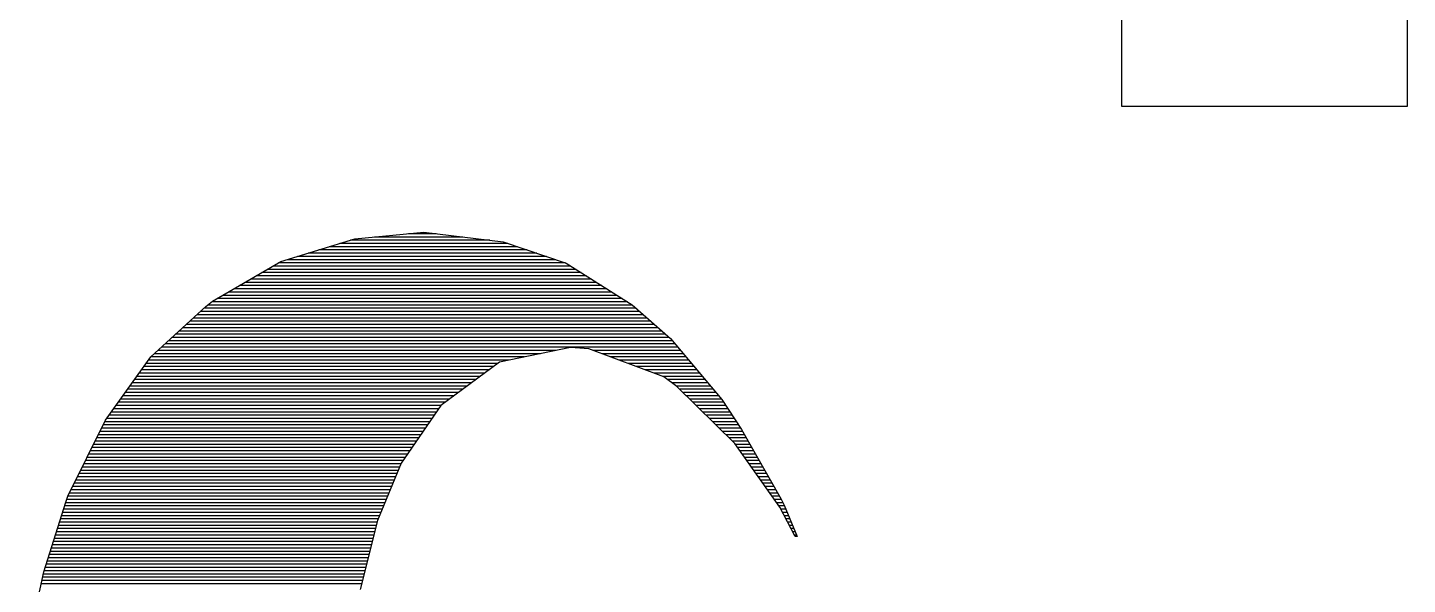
# Model space of a CAD drawing. Extents: x -25 to 108, y -8 to 51.
# Drawn here: x 68.11 to 77.28, y 23.83 to 27.53 of the extents above; entities that cross this region are included whole.
import ezdxf

# ---------------------------------------------------------------- set-up
doc = ezdxf.new("R2010")
doc.units = 0
doc.layers.add('BG_SILKBOTTOM20240221', color=40, linetype='CONTINUOUS')
doc.layers.add('PIN_BOTTOM', color=202, linetype='CONTINUOUS')

msp = doc.modelspace()

# ---------------------------------------------------------------- linework, layer by layer
at = {"layer": 'BG_SILKBOTTOM20240221'}
for points in [[(69.792342, 25.97658), (70.284848, 26.12771)], [(70.284848, 26.12771), (70.74281, 26.171652)], [(71.002652, 26.14041), (70.416166, 26.14041)], [(70.823836, 26.161746), (70.640956, 26.161746)], [(70.74281, 26.171652), (71.269098, 26.108152)], [(71.493126, 26.032714), (69.974714, 26.032714)], [(71.429372, 26.05405), (70.045072, 26.05405)], [(71.365618, 26.07564), (70.114922, 26.07564)], [(71.30161, 26.09723), (70.18528, 26.09723)], [(71.181468, 26.11882), (70.255638, 26.11882)], [(71.269098, 26.108152), (71.688706, 25.966674)], [(69.339206, 25.71369), (69.792342, 25.97658)], [(71.720202, 25.946354), (69.740272, 25.946354)], [(71.684896, 25.967944), (69.777356, 25.967944)], [(71.620634, 25.989534), (69.834506, 25.989534)], [(71.55688, 26.011124), (69.90461, 26.011124)], [(71.688706, 25.966674), (72.12711, 25.689306)], [(71.856346, 25.860248), (69.591936, 25.860248)], [(71.822818, 25.881838), (69.62902, 25.881838)], [(71.788528, 25.903428), (69.66585, 25.903428)], [(71.754492, 25.925018), (69.703442, 25.925018)], [(71.99249, 25.774142), (69.443346, 25.774142)], [(71.958962, 25.795732), (69.480684, 25.795732)], [(71.924672, 25.817322), (69.517514, 25.817322)], [(71.890636, 25.838658), (69.554598, 25.838658)], [(68.929504, 25.34285), (69.295264, 25.6794)], [(72.152764, 25.666446), (69.28104, 25.666446)], [(69.295264, 25.6794), (69.339206, 25.71369)], [(72.12838, 25.688036), (69.306186, 25.688036)], [(72.095106, 25.709626), (69.333872, 25.709626)], [(72.060816, 25.730962), (69.369178, 25.730962)], [(72.02678, 25.752552), (69.406262, 25.752552)], [(72.12711, 25.689306), (72.380602, 25.46477)], [(72.249792, 25.58034), (69.187314, 25.58034)], [(72.225916, 25.60193), (69.210682, 25.60193)], [(72.201532, 25.623266), (69.234304, 25.623266)], [(72.177148, 25.644856), (69.257418, 25.644856)], [(72.347328, 25.494234), (69.093842, 25.494234)], [(72.322944, 25.51557), (69.116956, 25.51557)], [(72.29856, 25.53716), (69.140578, 25.53716)], [(72.274176, 25.55875), (69.163946, 25.55875)], [(72.428608, 25.407874), (68.999862, 25.407874)], [(72.41032, 25.429464), (69.023484, 25.429464)], [(72.392032, 25.451054), (69.047106, 25.451054)], [(72.371712, 25.472644), (69.07022, 25.472644)], [(71.717916, 25.40635), (71.244714, 25.308814)], [(71.839836, 25.396698), (71.717916, 25.40635)], [(72.336914, 25.211278), (71.839836, 25.396698)], [(72.380602, 25.46477), (72.721978, 25.060402)], [(68.627498, 24.924004), (68.929504, 25.34285)], [(71.233538, 25.300178), (68.89877, 25.300178)], [(71.308214, 25.321768), (68.91401, 25.321768)], [(71.412608, 25.343358), (68.930012, 25.343358)], [(71.517002, 25.364948), (68.953126, 25.364948)], [(71.62165, 25.386538), (68.976748, 25.386538)], [(71.244714, 25.308814), (70.855078, 25.02154)], [(72.446642, 25.386538), (71.867522, 25.386538)], [(72.46493, 25.364948), (71.92518, 25.364948)], [(72.483218, 25.343358), (71.982838, 25.343358)], [(72.501506, 25.321768), (72.040496, 25.321768)], [(72.519286, 25.300178), (72.098154, 25.300178)], [(71.116444, 25.214072), (68.83654, 25.214072)], [(71.145654, 25.235662), (68.852034, 25.235662)], [(71.174864, 25.257252), (68.867274, 25.257252)], [(71.204074, 25.278842), (68.883276, 25.278842)], [(72.537574, 25.278842), (72.156066, 25.278842)], [(72.555862, 25.257252), (72.213724, 25.257252)], [(72.57415, 25.235662), (72.27189, 25.235662)], [(72.59193, 25.214072), (72.329548, 25.214072)], [(72.424544, 25.147778), (72.336914, 25.211278)], [(70.999858, 25.127966), (68.77431, 25.127966)], [(71.029068, 25.149556), (68.789804, 25.149556)], [(71.058278, 25.171146), (68.805552, 25.171146)], [(71.087488, 25.192482), (68.821046, 25.192482)], [(72.610218, 25.192482), (72.362822, 25.192482)], [(72.628506, 25.171146), (72.392794, 25.171146)], [(72.646794, 25.149556), (72.422512, 25.149556)], [(72.809354, 24.767794), (72.424544, 25.147778)], [(72.664828, 25.127966), (72.444864, 25.127966)], [(70.882764, 25.04186), (68.71208, 25.04186)], [(70.911974, 25.06345), (68.728082, 25.06345)], [(70.941184, 25.084786), (68.743322, 25.084786)], [(70.970394, 25.106376), (68.758816, 25.106376)], [(72.683116, 25.106376), (72.466962, 25.106376)], [(72.701404, 25.084786), (72.488298, 25.084786)], [(72.719692, 25.06345), (72.510396, 25.06345)], [(72.73417, 25.04186), (72.53224, 25.04186)], [(72.721978, 25.060402), (72.853296, 24.860504)], [(70.795642, 24.934164), (68.634864, 24.934164)], [(70.810374, 24.955754), (68.650358, 24.955754)], [(70.825106, 24.97709), (68.665852, 24.97709)], [(70.839584, 24.99868), (68.681346, 24.99868)], [(70.854316, 25.02027), (68.696586, 25.02027)], [(70.855078, 25.02154), (70.59168, 24.636222)], [(72.74814, 25.02027), (72.554338, 25.02027)], [(72.762364, 24.99868), (72.575674, 24.99868)], [(72.776588, 24.97709), (72.597772, 24.97709)], [(72.790812, 24.955754), (72.619616, 24.955754)], [(72.805036, 24.934164), (72.641206, 24.934164)], [(68.378832, 24.416766), (68.627498, 24.924004)], [(70.736714, 24.848058), (68.59016, 24.848058)], [(70.751446, 24.869394), (68.600828, 24.869394)], [(70.766178, 24.890984), (68.611242, 24.890984)], [(70.780656, 24.912574), (68.62191, 24.912574)], [(72.818752, 24.912574), (72.66305, 24.912574)], [(72.832976, 24.890984), (72.685148, 24.890984)], [(72.8472, 24.869394), (72.706738, 24.869394)], [(72.860154, 24.848058), (72.728582, 24.848058)], [(72.853296, 24.860504), (73.116694, 24.397208)], [(70.677786, 24.761698), (68.547996, 24.761698)], [(70.692518, 24.783288), (68.55841, 24.783288)], [(70.70725, 24.804878), (68.569078, 24.804878)], [(70.721728, 24.826468), (68.579746, 24.826468)], [(72.872346, 24.826468), (72.750426, 24.826468)], [(72.884538, 24.804878), (72.772016, 24.804878)], [(72.897238, 24.783288), (72.794114, 24.783288)], [(73.107042, 24.344122), (72.809354, 24.767794)], [(72.90943, 24.761698), (72.813926, 24.761698)], [(70.618858, 24.675592), (68.505578, 24.675592)], [(70.63359, 24.697182), (68.516246, 24.697182)], [(70.648322, 24.718772), (68.526914, 24.718772)], [(70.6628, 24.740362), (68.537328, 24.740362)], [(72.921622, 24.740362), (72.828912, 24.740362)], [(72.933814, 24.718772), (72.843898, 24.718772)], [(72.946006, 24.697182), (72.859392, 24.697182)], [(72.958198, 24.675592), (72.874378, 24.675592)], [(70.563994, 24.567896), (68.452746, 24.567896)], [(70.57263, 24.589486), (68.463414, 24.589486)], [(70.58152, 24.611076), (68.474082, 24.611076)], [(70.59041, 24.632666), (68.484496, 24.632666)], [(70.60438, 24.654002), (68.495164, 24.654002)], [(70.59168, 24.636222), (70.435724, 24.256238)], [(72.97039, 24.654002), (72.889618, 24.654002)], [(72.982582, 24.632666), (72.904604, 24.632666)], [(72.995282, 24.611076), (72.91959, 24.611076)], [(73.007474, 24.589486), (72.935084, 24.589486)], [(73.019666, 24.567896), (72.95007, 24.567896)], [(70.528434, 24.48179), (68.410582, 24.48179)], [(70.537324, 24.50338), (68.42125, 24.50338)], [(70.546214, 24.52497), (68.431664, 24.52497)], [(70.555104, 24.546306), (68.442332, 24.546306)], [(73.031858, 24.546306), (72.965056, 24.546306)], [(73.04405, 24.52497), (72.980042, 24.52497)], [(73.056242, 24.50338), (72.995282, 24.50338)], [(73.068434, 24.48179), (73.010522, 24.48179)], [(68.364354, 24.37765), (68.378832, 24.416766)], [(70.492874, 24.395684), (68.370704, 24.395684)], [(70.502018, 24.417274), (68.378832, 24.417274)], [(70.510908, 24.43861), (68.3895, 24.43861)], [(70.519798, 24.4602), (68.399914, 24.4602)], [(73.080626, 24.4602), (73.025762, 24.4602)], [(73.093072, 24.43861), (73.040748, 24.43861)], [(73.105264, 24.417274), (73.055734, 24.417274)], [(73.117456, 24.395684), (73.07072, 24.395684)], [(73.116694, 24.397208), (73.136252, 24.358346)], [(68.21805, 23.914862), (68.364354, 24.37765)], [(70.457568, 24.309578), (68.342256, 24.309578)], [(70.466458, 24.330914), (68.349114, 24.330914)], [(70.475602, 24.352504), (68.356226, 24.352504)], [(70.484492, 24.374094), (68.363084, 24.374094)], [(73.128124, 24.374094), (73.086214, 24.374094)], [(73.138284, 24.352504), (73.1012, 24.352504)], [(73.209404, 24.14905), (73.107042, 24.344122)], [(73.147682, 24.330914), (73.1139, 24.330914)], [(73.156572, 24.309578), (73.12533, 24.309578)], [(73.136252, 24.358346), (73.223882, 24.14905)], [(70.421754, 24.201882), (68.308474, 24.201882)], [(70.427596, 24.223218), (68.315078, 24.223218)], [(70.43293, 24.244808), (68.321936, 24.244808)], [(70.440042, 24.266398), (68.328794, 24.266398)], [(70.449186, 24.287988), (68.335906, 24.287988)], [(70.435724, 24.256238), (70.319138, 23.797768)], [(73.165462, 24.287988), (73.136506, 24.287988)], [(73.174352, 24.266398), (73.147936, 24.266398)], [(73.18375, 24.244808), (73.159366, 24.244808)], [(73.19264, 24.223218), (73.170288, 24.223218)], [(73.20153, 24.201882), (73.181718, 24.201882)], [(70.39991, 24.115522), (68.281296, 24.115522)], [(70.405498, 24.137112), (68.2879, 24.137112)], [(70.410832, 24.158702), (68.294758, 24.158702)], [(70.416674, 24.180292), (68.301616, 24.180292)], [(73.210674, 24.180292), (73.193148, 24.180292)], [(73.219564, 24.158702), (73.204578, 24.158702)], [(73.223882, 24.14905), (73.209404, 24.14905)], [(70.37832, 24.029416), (68.254118, 24.029416)], [(70.383654, 24.051006), (68.260722, 24.051006)], [(70.388988, 24.072596), (68.26758, 24.072596)], [(70.394576, 24.094186), (68.274438, 24.094186)], [(70.356476, 23.94331), (68.22694, 23.94331)], [(70.36181, 23.9649), (68.23329, 23.9649)], [(70.367398, 23.98649), (68.240402, 23.98649)], [(70.372732, 24.007826), (68.24726, 24.007826)], [(68.110608, 23.412958), (68.21805, 23.914862)], [(70.32879, 23.835614), (68.200778, 23.835614)], [(70.334378, 23.857204), (68.20535, 23.857204)], [(70.339712, 23.878794), (68.209922, 23.878794)], [(70.345554, 23.90013), (68.214748, 23.90013)], [(70.350634, 23.92172), (68.220082, 23.92172)]]:
    msp.add_lwpolyline(points, dxfattribs=at)
at = {"layer": 'PIN_BOTTOM'}
msp.add_lwpolyline([(77.27696, 28.210002), (75.37704, 28.210002), (75.37704, 27.010106), (77.27696, 27.010106)], close=True, dxfattribs=at)

doc.saveas('drawing.dxf')
